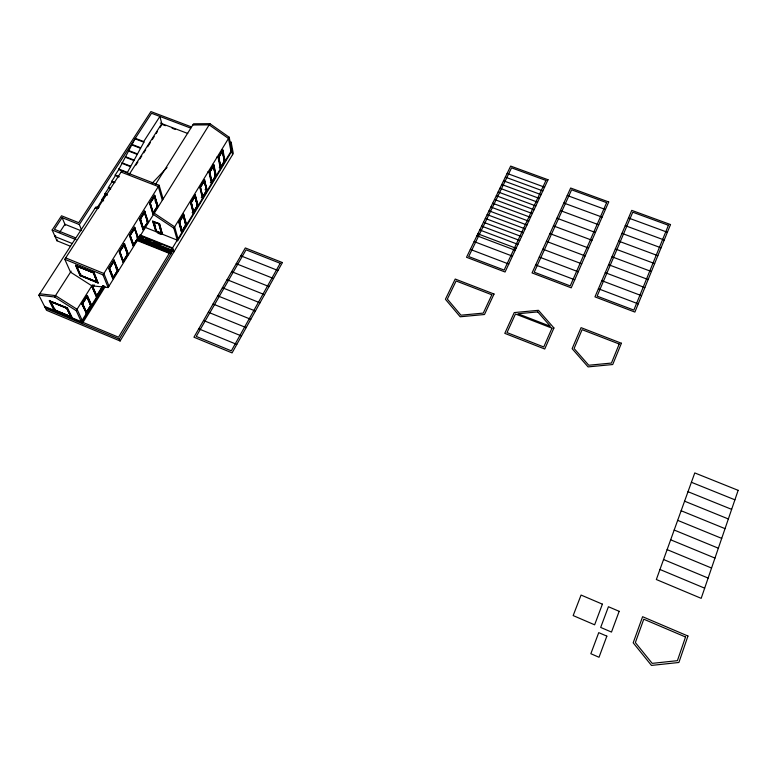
<?xml version="1.0" encoding="UTF-8"?>
<svg xmlns="http://www.w3.org/2000/svg" width="777" height="777" viewBox="0 0 777 777"><rect width="100%" height="100%" fill="white"/><g stroke="black" fill="none" stroke-linecap="round" stroke-linejoin="round"><path stroke-width="1.17" d="M99.262 207.177L95.872 207.003L38.85 295.153L46.513 310.285L120.105 340.996L233.294 153.467L231.09 141.9L230.351 143.104M183.557 215.365L179.613 221.853L181.867 231.157L185.752 224.728L183.187 215.229L185.752 224.728M195.27 196.134L191.385 202.506L193.473 211.975L197.309 205.652L194.901 195.989L197.309 205.652M206.42 190.608L202.632 196.853L200.524 187.199L204.361 180.905L206.633 190.686L202.778 196.911L200.301 187.111L204.137 180.818L206.779 190.744L204.137 180.818M213.257 165.831L215.414 175.738L212.034 182.051L209.839 172.193L213.617 165.977L209.469 172.057L211.898 181.993L215.627 175.825L213.403 165.889M222.271 151.039L224.3 161.062L220.61 167.152L218.891 157.323L222.271 151.039L218.531 157.177L220.697 168.347L219.269 167.803M220.755 167.21L224.514 161.14L222.416 151.097M183.838 214.287L179.099 222.067L181.595 232.226L186.257 224.514L183.469 214.141L186.626 224.66L185.169 224.087M224.767 160.897L220.338 168.211L218.055 157.343L222.552 149.961L224.3 161.062M232.43 148.951L118.522 337.208L44.532 306.361M138.869 238.16L171.775 251.311L172.747 248.65L139.831 235.509M231.876 151.059L177.506 240.967L173.834 228.166L153.467 214.52M136.81 240.375L170.804 253.972L170.59 253.273L172.96 249.349M120.105 340.996L119.318 339.112L173.154 250.019M173.834 228.166L229.234 137.257L209.907 123.669L193.57 123.796L155.371 184.596M181.595 232.226L178.729 221.921L183.469 214.141M195.182 194.91L197.795 205.458L193.201 213.044L190.52 202.564L195.182 194.91L198.154 205.594L196.717 205.031M204.419 179.74L206.896 190.423L202.36 197.912L199.815 187.296L204.419 179.74L207.255 190.559L205.031 189.695M181.867 231.157L179.244 221.707L183.187 215.229M193.473 211.975L191.016 202.37L194.901 195.989M192.123 212.626L193.56 213.189L190.88 202.71L195.542 195.046M201.282 197.494L202.719 198.057L200.175 187.442L204.778 179.875M210.334 182.556L211.762 183.11L209.353 172.368L213.898 164.899L212.461 164.345M221.474 149.553L222.912 150.097L218.415 157.478L216.977 156.925M183.343 215.287L185.975 224.815L182.012 231.216L179.39 221.766L183.411 215.316M191.239 202.457L195.124 196.076L197.523 205.74L193.619 212.034L191.161 202.428M209.693 172.135L213.481 165.919M218.745 157.265L222.484 151.117M204.506 180.954L200.301 187.111M159.46 223.601L162.383 234.217L159.46 223.601L152.671 221.319L155.876 231.633L156.672 230.342M153.661 221.853L156.468 231.497L153.535 222.047L158.858 223.747L161.538 233.508L158.78 223.883L153.613 221.911M112.976 277.476L109.324 268.123L113.355 277.632L117.638 270.746L113.675 261.179L117.492 270.678L113.131 277.544L109.479 268.191L113.898 261.266M123.368 261.072L127.671 254.302L124.165 244.706L119.872 251.573L123.222 261.004L127.447 254.205L124.009 244.648L127.447 254.205M133.323 244.755L129.982 235.11L133.702 244.901L137.869 238.189L134.44 228.428L130.128 235.169L133.547 244.842M144.658 212.393L140.482 219.075L143.298 228.71L147.785 222.232L144.279 212.238L147.64 222.173L143.444 228.768M157.207 206.332L153.147 212.879L150.32 203.04L154.448 196.445L157.43 206.42L153.292 212.937L150.097 202.952L154.594 196.503L157.576 206.478L154.594 196.503M133.479 244.813L137.723 238.131L134.596 228.487L130.361 235.256M112.714 278.593L117.851 270.328L113.937 260.052L108.722 268.395L112.714 278.593L118.23 270.474L113.937 260.052M122.951 262.111L128.02 253.962L124.281 243.522L119.134 251.758L122.951 262.111L128.399 254.108L124.281 243.522M133.061 245.862L138.063 237.811L134.489 227.214L129.4 235.344L133.061 245.862L138.432 237.956L134.489 227.214M143.026 229.817L147.97 221.872L144.551 211.121L148.339 222.018L143.026 229.817L139.539 219.143L144.551 211.121M152.875 213.976L157.75 206.128L154.497 195.241L158.12 206.274L152.875 213.976L149.543 203.156L154.497 195.241M121.931 170.775L64.782 259.295L70.522 272.144L91.803 285.8L108.11 287.539L209.907 123.669M90.627 305.322L86.762 296.523L90.627 305.322L86.354 312.179L82.644 303.535L86.985 296.62M102.749 285.887L96.581 295.784L92.803 286.898L96.795 295.872L102.972 285.975M86.101 313.257L91.23 305.031L87.024 295.425L81.808 303.739L86.47 313.413L81.808 303.739M93.483 285.13L92.201 287.169L96.688 297.008L103.118 286.033M81.303 321.697L103.632 285.878M104.341 286.072L81.663 322.465L44.93 307.148M105.138 286.771L82.197 323.63L76.195 310.654L54.613 296.999L38.85 295.153M108.11 287.539L103.011 274.883L159.139 185.276L118.745 169.561L135.285 138.325L143.706 141.56L143.891 142.201L127.195 172.853M98.096 283.042L94.104 272.542L75.583 265.423L80.041 275.65L98.096 283.042L93.891 272.892L75.583 265.423M113.092 278.739L109.101 268.551L114.326 260.208M123.329 262.267L119.512 251.913L124.66 243.677M133.43 246.008L129.778 235.489L134.868 227.37M143.405 229.963L139.918 219.289L144.93 211.266M153.244 214.122L149.912 203.302L154.866 195.386M144.512 212.335L140.258 218.978L143.522 228.797M109.703 268.279L114.054 261.334M124.388 244.804L119.716 251.505L123.222 261.004M70.998 316.647L66.647 308.304L50.262 301.495L66.861 307.954L70.998 316.647L54.808 309.906L50.476 301.146M71.921 317.346L67.201 308.216L49.32 300.777L67.424 307.867L71.921 317.346L54.264 309.994L49.534 300.437M76.195 310.654L92.414 284.829M82.177 303.894L87.024 295.425M92.57 287.325L93.852 285.285M82.576 303.506L86.917 296.581L90.851 305.41L86.5 312.237L82.42 303.448L87.141 296.678M93.172 287.053L94.425 285.052M97.164 282.313L93.522 272.659L76.534 266.161L80.74 275.33L97.3 282.109L93.434 272.795L76.67 265.957L80.604 275.534L97.164 282.313L93.386 272.863L76.622 266.025M80.041 275.65L80.915 274.271M80.604 275.534L97.387 281.964M54.924 308.964L54.05 310.334L49.32 300.777M54.808 309.906L50.262 301.495M54.613 296.999L71.144 271.183M129.167 174.485L161.801 123.621M135.946 165.054L137.898 162.005M139.85 158.955L141.812 155.905M143.764 152.855L145.717 149.806M147.679 146.766L150.282 142.696M152.234 139.646L154.196 136.597M156.148 133.557L157.449 131.517M160.062 127.457L161.363 125.427M143.706 141.56L159.897 116.443L162.014 124.407L165.375 125.68M118.531 176.971L115.151 175.107L118.745 169.561M114.093 182.76L111.752 181.303L115.365 175.728M110.693 188.976L108.353 187.519L111.975 181.925M107.284 195.212L104.934 193.755L108.566 188.141M101.738 200.621L101.515 200.01L105.157 194.367M97.008 207.945L106.128 193.823M81.527 229.963L79.332 224.553L151.544 113.277L190.705 128.098M70.435 246.241L56.954 240.773L57.527 239.889M55.662 235.684L55.08 236.577L72.038 243.434M59.732 232.226L64.938 224.281L80.944 230.711M56.954 240.773L52.156 230.021L61.529 215.792L78.73 222.688L150.923 111.577L190.744 126.641M79.332 224.553L62.111 217.647L54.448 229.293L75.524 237.801M152.175 183.255L167.036 167.511M192.813 124.99L209.149 124.883L228.487 138.471L231.148 152.263M95.037 208.294L98.426 208.469M39.744 293.764L55.507 295.6L77.069 309.256L82.527 321.086M507.119 173.426L544.58 187.179M567.259 195.503L605.409 209.508M628.515 217.997L667.385 232.265M505.332 177.107L542.841 190.909M503.535 180.808L541.093 194.648M563.84 203.03L602.088 217.123M625.252 225.66L664.228 240.015M501.738 184.518L539.345 198.407M499.941 188.248L537.597 202.166M560.392 210.596L598.746 224.786M621.969 233.372L661.042 247.824M498.135 191.977L535.839 205.944M496.318 195.726L534.071 209.732M556.924 218.22L595.386 232.488M618.667 241.132L657.847 255.672M494.502 199.485L532.303 213.539M492.676 203.253L530.526 217.346M553.438 225.884L591.996 240.248M615.345 248.951L654.632 263.578M490.85 207.032L528.739 221.173M489.015 210.82L526.952 225.009M549.931 233.605L588.587 248.057M612.004 256.808L651.398 271.532M487.169 214.627L525.165 228.856M485.324 218.444L523.368 232.721M546.406 241.365L585.159 255.915M608.634 264.714L648.135 279.535M483.469 222.271L521.561 236.596M481.604 226.117L519.755 240.481M542.851 249.174L581.711 263.811M605.254 272.678L644.852 287.597M479.739 229.963L517.938 244.376M477.874 233.828L516.113 248.29M539.277 257.041L578.243 271.775M601.845 280.691L641.549 295.707M476.932 235.771L515.2 250.243M474.116 241.598L512.451 256.148M535.674 264.957L574.747 279.778M598.407 288.762L638.228 303.865M160.285 123.048L187.733 133.459M172.096 128.234L175.456 129.506M470.328 249.407L508.77 264.054M223.698 160.499L225.116 161.033L222.912 150.097M135.48 138.976L143.891 142.201M207.906 171.804L209.353 172.368M214.811 175.155L216.239 175.709L213.898 164.899M215.414 175.738L213.617 165.977M131.954 144.415L140.384 147.649M132.158 145.056L140.579 148.29M128.613 150.515L137.053 153.768M128.817 151.156L137.247 154.409M125.262 156.633L133.712 159.897M125.466 157.265L133.906 160.538M121.902 162.772L130.351 166.055M122.106 163.403L130.555 166.686M118.531 168.93L126.991 172.222M121.095 172.067L158.314 186.577L162.306 200.301M115.151 175.107L119.386 176.758M111.752 181.303L114.938 182.546M156.643 205.701L158.12 206.274M108.353 187.519L110.47 188.355M104.934 193.755L107.061 194.59M101.515 200.01L103.632 200.855M240.802 255.798L277.991 270.513M152.671 221.319L159.266 223.931M146.853 221.426L148.339 222.018M140.482 219.075L143.298 228.71M156.585 231.303L161.733 233.187M156.546 231.371L161.616 233.382M162.587 233.896L156.08 231.313L152.875 220.998M144.396 227.069L177.263 240.132M236.247 263.704L273.533 278.516M157.799 233.139L161.082 234.44M139.879 234.907L172.543 247.931L173.766 252.088M231.672 271.659L269.046 286.567M140.074 236.227L143.356 237.539M145.552 238.413L151.029 240.608M153.224 241.482L160.897 244.541M138.384 236.732L171.348 249.893M138.627 237.451L171.562 250.602M136.946 237.364L138.432 237.956M138.277 239.112L170.163 251.855M137.665 240.103L170.59 253.273M227.059 279.671L264.53 294.668M222.416 287.733L259.984 302.826M126.894 253.506L128.399 254.108M691.404 482.284L734.906 499.815M217.754 295.843L255.41 311.043M52.156 230.021L76.117 239.695M688.004 491.705L731.643 509.353M213.053 304.001L250.796 319.308M118.23 270.474L116.715 269.862L115.54 266.783M684.586 501.184L728.35 518.958M208.323 312.228L246.163 327.622M65.676 257.896L103.885 273.475L108.974 286.15M64.782 259.295L103.011 274.883M681.138 510.742L725.038 528.642M203.555 320.493L241.501 335.994M98.31 282.692L80.254 275.301L75.806 265.074M677.67 520.357L721.707 538.383M198.766 328.826L236.8 344.425M674.183 530.04L718.346 548.203M670.658 539.801L714.966 558.08M90.122 304.574L91.599 305.186L87.393 295.581M667.122 549.621L711.557 568.045M663.548 559.518L708.129 578.069M70.911 316.783L54.672 310.11L50.388 301.282L66.735 308.168L70.862 316.851M45.522 308.333L119.318 339.112M659.955 569.483L704.671 588.17M154.283 213.219L174.631 226.855L178.283 239.675M92.201 287.169L96.319 296.863M62.111 217.647L65.355 225.262M154.536 223.465L155.604 226.903M155.011 200.252L155.992 203.516M159.139 185.276L163.112 199.009M179.468 221.795L182.08 231.245M195.046 196.047L197.445 205.711M218.677 157.236L220.823 167.24M229.234 137.257L232.566 154.662M685.528 636.994L677.408 660.664L652.185 663.364L635.363 642.569L643.774 619.201L685.528 636.994M687.956 636.023L678.894 662.48L651.456 665.423L633.187 642.802L642.598 616.705L687.956 636.023M738.15 490.336L701.184 598.339L656.342 579.525L694.774 472.931L738.15 490.336M619.162 611.314L611.489 632.07L600.689 627.428L608.43 606.73L619.162 611.314M606.847 636.14L599.018 657.264L590.85 653.719L598.737 632.643L606.847 636.14M602.398 604.156L594.628 624.815L573.164 615.578L581.07 595.056L602.398 604.156M619.211 344.017L611.441 363.063L588.762 365.239L574.086 348.504L582.09 329.671L619.211 344.017M668.434 225.272L633.838 310.101L597.124 296.124L632.76 212.208L668.434 225.272M621.415 343.24L612.732 364.53L588.072 366.89L572.125 348.688L581.079 327.651L621.415 343.24M670.522 224.553L634.887 312.082L594.959 296.872L631.759 210.373L670.522 224.553M606.633 202.642L570.24 285.897L534.217 272.183L571.61 189.821L606.633 202.642M551.981 328.166L543.754 346.979L507.012 332.585L515.452 313.986L551.981 328.166M608.712 201.952L571.231 287.84L532.051 272.921L570.658 188.024L608.712 201.952M553.933 327.981L544.745 349.019L504.788 333.362L514.238 312.577L538.451 310.314L553.933 327.981M494.036 294.027L484.489 314.51L460.178 316.783L445.415 299.271L455.215 279.04L494.036 294.027M548.038 179.749L505.06 272.008L466.521 257.274L510.674 166.084L548.038 179.749M491.841 294.784L483.284 313.102L460.936 315.19L447.348 299.096L456.109 280.973L491.841 294.784M545.959 180.439L504.137 270.085L468.686 256.546L511.567 167.842L545.959 180.439M280.186 263.296L231.332 350.854L196.26 336.431L246.047 249.825L280.186 263.296M282.42 262.558L232.08 352.904L193.939 337.208L245.318 247.941L282.42 262.558M215.88 175.573L211.402 182.974L208.994 172.222L213.539 164.763L215.88 175.573M537.742 311.907L517.977 313.753L550.369 326.311L537.742 311.907"/></g></svg>
